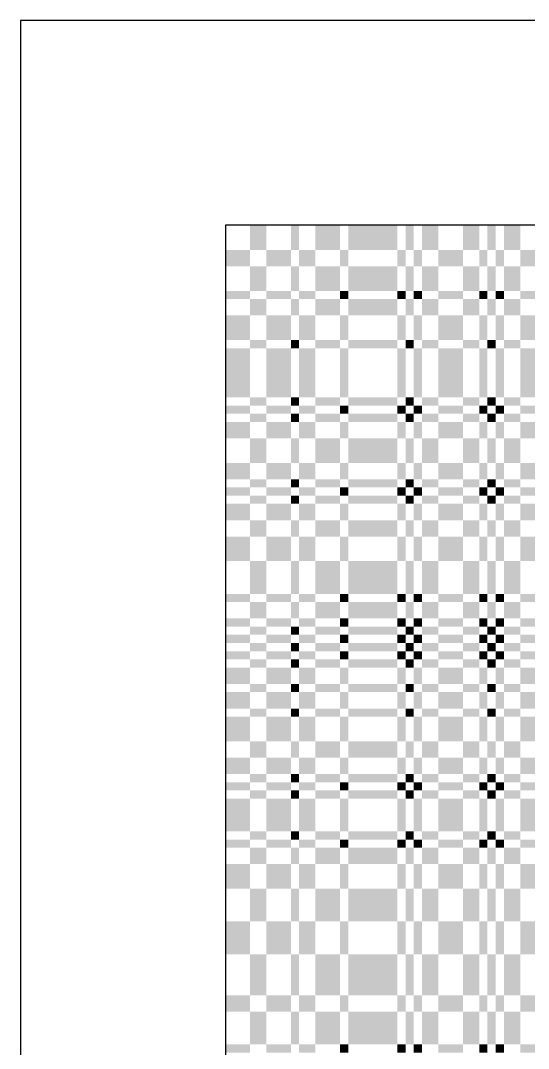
# Model space of a CAD drawing. Extents: x 0 to 10, y 0 to 10.
# Drawn here: x 0 to 2.48, y 4.98 to 10 of the extents above; entities that cross this region are included whole.
import ezdxf

# ---------------------------------------------------------------- set-up
doc = ezdxf.new("R2010")
doc.units = 0

msp = doc.modelspace()

# ---------------------------------------------------------------- linework, layer by layer
at = {"layer": 'CHROME'}
for points in [[(1.12, 8.88), (1.2, 8.88), (1.12, 9), (1.2, 9)], [(1.32, 8.88), (1.36, 8.88), (1.32, 9), (1.36, 9)], [(1.44, 8.88), (1.56, 8.88), (1.44, 9), (1.56, 9)], [(1.6, 8.88), (1.84, 8.88), (1.6, 9), (1.84, 9)], [(1.88, 8.88), (1.92, 8.88), (1.88, 9), (1.92, 9)], [(1.96, 8.88), (2.04, 8.88), (1.96, 9), (2.04, 9)], [(2.16, 8.88), (2.24, 8.88), (2.16, 9), (2.24, 9)], [(2.28, 8.88), (2.32, 8.88), (2.28, 9), (2.32, 9)], [(2.36, 8.88), (2.44, 8.88), (2.36, 9), (2.44, 9)], [(1, 8.8), (1.12, 8.8), (1, 8.88), (1.12, 8.88)], [(1.2, 8.8), (1.32, 8.8), (1.2, 8.88), (1.32, 8.88)], [(1.36, 8.8), (1.44, 8.8), (1.36, 8.88), (1.44, 8.88)], [(1.56, 8.8), (1.6, 8.8), (1.56, 8.88), (1.6, 8.88)], [(1.84, 8.8), (1.88, 8.8), (1.84, 8.88), (1.88, 8.88)], [(1.92, 8.8), (1.96, 8.8), (1.92, 8.88), (1.96, 8.88)], [(2.04, 8.8), (2.16, 8.8), (2.04, 8.88), (2.16, 8.88)], [(2.24, 8.8), (2.28, 8.8), (2.24, 8.88), (2.28, 8.88)], [(2.32, 8.8), (2.36, 8.8), (2.32, 8.88), (2.36, 8.88)], [(2.44, 8.8), (2.52, 8.8), (2.44, 8.88), (2.52, 8.88)], [(1.12, 8.68), (1.2, 8.68), (1.12, 8.8), (1.2, 8.8)], [(1.32, 8.68), (1.36, 8.68), (1.32, 8.8), (1.36, 8.8)], [(1.44, 8.68), (1.56, 8.68), (1.44, 8.8), (1.56, 8.8)], [(1.6, 8.68), (1.84, 8.68), (1.6, 8.8), (1.84, 8.8)], [(1.88, 8.68), (1.92, 8.68), (1.88, 8.8), (1.92, 8.8)], [(1.96, 8.68), (2.04, 8.68), (1.96, 8.8), (2.04, 8.8)], [(2.16, 8.68), (2.24, 8.68), (2.16, 8.8), (2.24, 8.8)], [(2.28, 8.68), (2.32, 8.68), (2.28, 8.8), (2.32, 8.8)], [(2.36, 8.68), (2.44, 8.68), (2.36, 8.8), (2.44, 8.8)], [(1, 8.64), (1.12, 8.64), (1, 8.68), (1.12, 8.68)], [(1.12, 8.56), (1.2, 8.56), (1.12, 8.64), (1.2, 8.64)], [(1.2, 8.64), (1.32, 8.64), (1.2, 8.68), (1.32, 8.68)], [(1.32, 8.56), (1.36, 8.56), (1.32, 8.64), (1.36, 8.64)], [(1.36, 8.64), (1.44, 8.64), (1.36, 8.68), (1.44, 8.68)], [(1.44, 8.56), (1.56, 8.56), (1.44, 8.64), (1.56, 8.64)], [(1.56, 8.64), (1.6, 8.64), (1.56, 8.68), (1.6, 8.68)], [(1.6, 8.56), (1.84, 8.56), (1.6, 8.64), (1.84, 8.64)], [(1.84, 8.64), (1.88, 8.64), (1.84, 8.68), (1.88, 8.68)], [(1.88, 8.56), (1.92, 8.56), (1.88, 8.64), (1.92, 8.64)], [(1.92, 8.64), (1.96, 8.64), (1.92, 8.68), (1.96, 8.68)], [(1.96, 8.56), (2.04, 8.56), (1.96, 8.64), (2.04, 8.64)], [(2.04, 8.64), (2.16, 8.64), (2.04, 8.68), (2.16, 8.68)], [(2.16, 8.56), (2.24, 8.56), (2.16, 8.64), (2.24, 8.64)], [(2.24, 8.64), (2.28, 8.64), (2.24, 8.68), (2.28, 8.68)], [(2.28, 8.56), (2.32, 8.56), (2.28, 8.64), (2.32, 8.64)], [(2.32, 8.64), (2.36, 8.64), (2.32, 8.68), (2.36, 8.68)], [(2.36, 8.56), (2.44, 8.56), (2.36, 8.64), (2.44, 8.64)], [(2.44, 8.64), (2.52, 8.64), (2.44, 8.68), (2.52, 8.68)], [(1, 8.44), (1.12, 8.44), (1, 8.56), (1.12, 8.56)], [(1.2, 8.44), (1.32, 8.44), (1.2, 8.56), (1.32, 8.56)], [(1.36, 8.44), (1.44, 8.44), (1.36, 8.56), (1.44, 8.56)], [(1.56, 8.44), (1.6, 8.44), (1.56, 8.56), (1.6, 8.56)], [(1.84, 8.44), (1.88, 8.44), (1.84, 8.56), (1.88, 8.56)], [(1.92, 8.44), (1.96, 8.44), (1.92, 8.56), (1.96, 8.56)], [(2.04, 8.44), (2.16, 8.44), (2.04, 8.56), (2.16, 8.56)], [(2.24, 8.44), (2.28, 8.44), (2.24, 8.56), (2.28, 8.56)], [(2.32, 8.44), (2.36, 8.44), (2.32, 8.56), (2.36, 8.56)], [(2.44, 8.44), (2.52, 8.44), (2.44, 8.56), (2.52, 8.56)], [(1.12, 8.4), (1.2, 8.4), (1.12, 8.44), (1.2, 8.44)], [(1.32, 8.4), (1.36, 8.4), (1.32, 8.44), (1.36, 8.44)], [(1.44, 8.4), (1.56, 8.4), (1.44, 8.44), (1.56, 8.44)], [(1.6, 8.4), (1.84, 8.4), (1.6, 8.44), (1.84, 8.44)], [(1.88, 8.4), (1.92, 8.4), (1.88, 8.44), (1.92, 8.44)], [(1.96, 8.4), (2.04, 8.4), (1.96, 8.44), (2.04, 8.44)], [(2.16, 8.4), (2.24, 8.4), (2.16, 8.44), (2.24, 8.44)], [(2.28, 8.4), (2.32, 8.4), (2.28, 8.44), (2.32, 8.44)], [(2.36, 8.4), (2.44, 8.4), (2.36, 8.44), (2.44, 8.44)], [(1, 8.16), (1.12, 8.16), (1, 8.4), (1.12, 8.4)], [(1.2, 8.16), (1.32, 8.16), (1.2, 8.4), (1.32, 8.4)], [(1.36, 8.16), (1.44, 8.16), (1.36, 8.4), (1.44, 8.4)], [(1.56, 8.16), (1.6, 8.16), (1.56, 8.4), (1.6, 8.4)], [(1.84, 8.16), (1.88, 8.16), (1.84, 8.4), (1.88, 8.4)], [(1.92, 8.16), (1.96, 8.16), (1.92, 8.4), (1.96, 8.4)], [(2.04, 8.16), (2.16, 8.16), (2.04, 8.4), (2.16, 8.4)], [(2.24, 8.16), (2.28, 8.16), (2.24, 8.4), (2.28, 8.4)], [(2.32, 8.16), (2.36, 8.16), (2.32, 8.4), (2.36, 8.4)], [(2.44, 8.16), (2.52, 8.16), (2.44, 8.4), (2.52, 8.4)], [(1.12, 8.12), (1.2, 8.12), (1.12, 8.16), (1.2, 8.16)], [(1.32, 8.12), (1.36, 8.12), (1.32, 8.16), (1.36, 8.16)], [(1.44, 8.12), (1.56, 8.12), (1.44, 8.16), (1.56, 8.16)], [(1.6, 8.12), (1.84, 8.12), (1.6, 8.16), (1.84, 8.16)], [(1.88, 8.12), (1.92, 8.12), (1.88, 8.16), (1.92, 8.16)], [(1.96, 8.12), (2.04, 8.12), (1.96, 8.16), (2.04, 8.16)], [(2.16, 8.12), (2.24, 8.12), (2.16, 8.16), (2.24, 8.16)], [(2.28, 8.12), (2.32, 8.12), (2.28, 8.16), (2.32, 8.16)], [(2.36, 8.12), (2.44, 8.12), (2.36, 8.16), (2.44, 8.16)], [(1, 8.08), (1.12, 8.08), (1, 8.12), (1.12, 8.12)], [(1.2, 8.08), (1.32, 8.08), (1.2, 8.12), (1.32, 8.12)], [(1.36, 8.08), (1.44, 8.08), (1.36, 8.12), (1.44, 8.12)], [(1.56, 8.08), (1.6, 8.08), (1.56, 8.12), (1.6, 8.12)], [(1.84, 8.08), (1.88, 8.08), (1.84, 8.12), (1.88, 8.12)], [(1.92, 8.08), (1.96, 8.08), (1.92, 8.12), (1.96, 8.12)], [(2.04, 8.08), (2.16, 8.08), (2.04, 8.12), (2.16, 8.12)], [(2.24, 8.08), (2.28, 8.08), (2.24, 8.12), (2.28, 8.12)], [(2.32, 8.08), (2.36, 8.08), (2.32, 8.12), (2.36, 8.12)], [(2.44, 8.08), (2.52, 8.08), (2.44, 8.12), (2.52, 8.12)], [(1, 7.96), (1.12, 7.96), (1, 8.04), (1.12, 8.04)], [(1.12, 8.04), (1.2, 8.04), (1.12, 8.08), (1.2, 8.08)], [(1.2, 7.96), (1.32, 7.96), (1.2, 8.04), (1.32, 8.04)], [(1.32, 8.04), (1.36, 8.04), (1.32, 8.08), (1.36, 8.08)], [(1.36, 7.96), (1.44, 7.96), (1.36, 8.04), (1.44, 8.04)], [(1.44, 8.04), (1.56, 8.04), (1.44, 8.08), (1.56, 8.08)], [(1.56, 7.96), (1.6, 7.96), (1.56, 8.04), (1.6, 8.04)], [(1.6, 8.04), (1.84, 8.04), (1.6, 8.08), (1.84, 8.08)], [(1.84, 7.96), (1.88, 7.96), (1.84, 8.04), (1.88, 8.04)], [(1.88, 8.04), (1.92, 8.04), (1.88, 8.08), (1.92, 8.08)], [(1.92, 7.96), (1.96, 7.96), (1.92, 8.04), (1.96, 8.04)], [(1.96, 8.04), (2.04, 8.04), (1.96, 8.08), (2.04, 8.08)], [(2.04, 7.96), (2.16, 7.96), (2.04, 8.04), (2.16, 8.04)], [(2.16, 8.04), (2.24, 8.04), (2.16, 8.08), (2.24, 8.08)], [(2.24, 7.96), (2.28, 7.96), (2.24, 8.04), (2.28, 8.04)], [(2.28, 8.04), (2.32, 8.04), (2.28, 8.08), (2.32, 8.08)], [(2.32, 7.96), (2.36, 7.96), (2.32, 8.04), (2.36, 8.04)], [(2.36, 8.04), (2.44, 8.04), (2.36, 8.08), (2.44, 8.08)], [(2.44, 7.96), (2.52, 7.96), (2.44, 8.04), (2.52, 8.04)], [(1.12, 7.84), (1.2, 7.84), (1.12, 7.96), (1.2, 7.96)], [(1.32, 7.84), (1.36, 7.84), (1.32, 7.96), (1.36, 7.96)], [(1.44, 7.84), (1.56, 7.84), (1.44, 7.96), (1.56, 7.96)], [(1.6, 7.84), (1.84, 7.84), (1.6, 7.96), (1.84, 7.96)], [(1.88, 7.84), (1.92, 7.84), (1.88, 7.96), (1.92, 7.96)], [(1.96, 7.84), (2.04, 7.84), (1.96, 7.96), (2.04, 7.96)], [(2.16, 7.84), (2.24, 7.84), (2.16, 7.96), (2.24, 7.96)], [(2.28, 7.84), (2.32, 7.84), (2.28, 7.96), (2.32, 7.96)], [(2.36, 7.84), (2.44, 7.84), (2.36, 7.96), (2.44, 7.96)], [(1, 7.76), (1.12, 7.76), (1, 7.84), (1.12, 7.84)], [(1.2, 7.76), (1.32, 7.76), (1.2, 7.84), (1.32, 7.84)], [(1.36, 7.76), (1.44, 7.76), (1.36, 7.84), (1.44, 7.84)], [(1.56, 7.76), (1.6, 7.76), (1.56, 7.84), (1.6, 7.84)], [(1.84, 7.76), (1.88, 7.76), (1.84, 7.84), (1.88, 7.84)], [(1.92, 7.76), (1.96, 7.76), (1.92, 7.84), (1.96, 7.84)], [(2.04, 7.76), (2.16, 7.76), (2.04, 7.84), (2.16, 7.84)], [(2.24, 7.76), (2.28, 7.76), (2.24, 7.84), (2.28, 7.84)], [(2.32, 7.76), (2.36, 7.76), (2.32, 7.84), (2.36, 7.84)], [(2.44, 7.76), (2.52, 7.76), (2.44, 7.84), (2.52, 7.84)], [(1.12, 7.72), (1.2, 7.72), (1.12, 7.76), (1.2, 7.76)], [(1.32, 7.72), (1.36, 7.72), (1.32, 7.76), (1.36, 7.76)], [(1.44, 7.72), (1.56, 7.72), (1.44, 7.76), (1.56, 7.76)], [(1.6, 7.72), (1.84, 7.72), (1.6, 7.76), (1.84, 7.76)], [(1.88, 7.72), (1.92, 7.72), (1.88, 7.76), (1.92, 7.76)], [(1.96, 7.72), (2.04, 7.72), (1.96, 7.76), (2.04, 7.76)], [(2.16, 7.72), (2.24, 7.72), (2.16, 7.76), (2.24, 7.76)], [(2.28, 7.72), (2.32, 7.72), (2.28, 7.76), (2.32, 7.76)], [(2.36, 7.72), (2.44, 7.72), (2.36, 7.76), (2.44, 7.76)], [(1, 7.68), (1.12, 7.68), (1, 7.72), (1.12, 7.72)], [(1.2, 7.68), (1.32, 7.68), (1.2, 7.72), (1.32, 7.72)], [(1.36, 7.68), (1.44, 7.68), (1.36, 7.72), (1.44, 7.72)], [(1.56, 7.68), (1.6, 7.68), (1.56, 7.72), (1.6, 7.72)], [(1.84, 7.68), (1.88, 7.68), (1.84, 7.72), (1.88, 7.72)], [(1.92, 7.68), (1.96, 7.68), (1.92, 7.72), (1.96, 7.72)], [(2.04, 7.68), (2.16, 7.68), (2.04, 7.72), (2.16, 7.72)], [(2.24, 7.68), (2.28, 7.68), (2.24, 7.72), (2.28, 7.72)], [(2.32, 7.68), (2.36, 7.68), (2.32, 7.72), (2.36, 7.72)], [(2.44, 7.68), (2.52, 7.68), (2.44, 7.72), (2.52, 7.72)], [(1, 7.56), (1.12, 7.56), (1, 7.64), (1.12, 7.64)], [(1.12, 7.64), (1.2, 7.64), (1.12, 7.68), (1.2, 7.68)], [(1.2, 7.56), (1.32, 7.56), (1.2, 7.64), (1.32, 7.64)], [(1.32, 7.64), (1.36, 7.64), (1.32, 7.68), (1.36, 7.68)], [(1.36, 7.56), (1.44, 7.56), (1.36, 7.64), (1.44, 7.64)], [(1.44, 7.64), (1.56, 7.64), (1.44, 7.68), (1.56, 7.68)], [(1.56, 7.56), (1.6, 7.56), (1.56, 7.64), (1.6, 7.64)], [(1.6, 7.64), (1.84, 7.64), (1.6, 7.68), (1.84, 7.68)], [(1.84, 7.56), (1.88, 7.56), (1.84, 7.64), (1.88, 7.64)], [(1.88, 7.64), (1.92, 7.64), (1.88, 7.68), (1.92, 7.68)], [(1.92, 7.56), (1.96, 7.56), (1.92, 7.64), (1.96, 7.64)], [(1.96, 7.64), (2.04, 7.64), (1.96, 7.68), (2.04, 7.68)], [(2.04, 7.56), (2.16, 7.56), (2.04, 7.64), (2.16, 7.64)], [(2.16, 7.64), (2.24, 7.64), (2.16, 7.68), (2.24, 7.68)], [(2.24, 7.56), (2.28, 7.56), (2.24, 7.64), (2.28, 7.64)], [(2.28, 7.64), (2.32, 7.64), (2.28, 7.68), (2.32, 7.68)], [(2.32, 7.56), (2.36, 7.56), (2.32, 7.64), (2.36, 7.64)], [(2.36, 7.64), (2.44, 7.64), (2.36, 7.68), (2.44, 7.68)], [(2.44, 7.56), (2.52, 7.56), (2.44, 7.64), (2.52, 7.64)], [(1.12, 7.48), (1.2, 7.48), (1.12, 7.56), (1.2, 7.56)], [(1.32, 7.48), (1.36, 7.48), (1.32, 7.56), (1.36, 7.56)], [(1.44, 7.48), (1.56, 7.48), (1.44, 7.56), (1.56, 7.56)], [(1.6, 7.48), (1.84, 7.48), (1.6, 7.56), (1.84, 7.56)], [(1.88, 7.48), (1.92, 7.48), (1.88, 7.56), (1.92, 7.56)], [(1.96, 7.48), (2.04, 7.48), (1.96, 7.56), (2.04, 7.56)], [(2.16, 7.48), (2.24, 7.48), (2.16, 7.56), (2.24, 7.56)], [(2.28, 7.48), (2.32, 7.48), (2.28, 7.56), (2.32, 7.56)], [(2.36, 7.48), (2.44, 7.48), (2.36, 7.56), (2.44, 7.56)], [(1, 7.36), (1.12, 7.36), (1, 7.48), (1.12, 7.48)], [(1.2, 7.36), (1.32, 7.36), (1.2, 7.48), (1.32, 7.48)], [(1.36, 7.36), (1.44, 7.36), (1.36, 7.48), (1.44, 7.48)], [(1.56, 7.36), (1.6, 7.36), (1.56, 7.48), (1.6, 7.48)], [(1.84, 7.36), (1.88, 7.36), (1.84, 7.48), (1.88, 7.48)], [(1.92, 7.36), (1.96, 7.36), (1.92, 7.48), (1.96, 7.48)], [(2.04, 7.36), (2.16, 7.36), (2.04, 7.48), (2.16, 7.48)], [(2.24, 7.36), (2.28, 7.36), (2.24, 7.48), (2.28, 7.48)], [(2.32, 7.36), (2.36, 7.36), (2.32, 7.48), (2.36, 7.48)], [(2.44, 7.36), (2.52, 7.36), (2.44, 7.48), (2.52, 7.48)], [(1.12, 7.2), (1.2, 7.2), (1.12, 7.36), (1.2, 7.36)], [(1.32, 7.2), (1.36, 7.2), (1.32, 7.36), (1.36, 7.36)], [(1.44, 7.2), (1.56, 7.2), (1.44, 7.36), (1.56, 7.36)], [(1.6, 7.2), (1.84, 7.2), (1.6, 7.36), (1.84, 7.36)], [(1.88, 7.2), (1.92, 7.2), (1.88, 7.36), (1.92, 7.36)], [(1.96, 7.2), (2.04, 7.2), (1.96, 7.36), (2.04, 7.36)], [(2.16, 7.2), (2.24, 7.2), (2.16, 7.36), (2.24, 7.36)], [(2.28, 7.2), (2.32, 7.2), (2.28, 7.36), (2.32, 7.36)], [(2.36, 7.2), (2.44, 7.2), (2.36, 7.36), (2.44, 7.36)], [(1, 7.16), (1.12, 7.16), (1, 7.2), (1.12, 7.2)], [(1.2, 7.16), (1.32, 7.16), (1.2, 7.2), (1.32, 7.2)], [(1.36, 7.16), (1.44, 7.16), (1.36, 7.2), (1.44, 7.2)], [(1.56, 7.16), (1.6, 7.16), (1.56, 7.2), (1.6, 7.2)], [(1.84, 7.16), (1.88, 7.16), (1.84, 7.2), (1.88, 7.2)], [(1.92, 7.16), (1.96, 7.16), (1.92, 7.2), (1.96, 7.2)], [(2.04, 7.16), (2.16, 7.16), (2.04, 7.2), (2.16, 7.2)], [(2.24, 7.16), (2.28, 7.16), (2.24, 7.2), (2.28, 7.2)], [(2.32, 7.16), (2.36, 7.16), (2.32, 7.2), (2.36, 7.2)], [(2.44, 7.16), (2.52, 7.16), (2.44, 7.2), (2.52, 7.2)], [(1.12, 7.08), (1.2, 7.08), (1.12, 7.16), (1.2, 7.16)], [(1.32, 7.08), (1.36, 7.08), (1.32, 7.16), (1.36, 7.16)], [(1.44, 7.08), (1.56, 7.08), (1.44, 7.16), (1.56, 7.16)], [(1.6, 7.08), (1.84, 7.08), (1.6, 7.16), (1.84, 7.16)], [(1.88, 7.08), (1.92, 7.08), (1.88, 7.16), (1.92, 7.16)], [(1.96, 7.08), (2.04, 7.08), (1.96, 7.16), (2.04, 7.16)], [(2.16, 7.08), (2.24, 7.08), (2.16, 7.16), (2.24, 7.16)], [(2.28, 7.08), (2.32, 7.08), (2.28, 7.16), (2.32, 7.16)], [(2.36, 7.08), (2.44, 7.08), (2.36, 7.16), (2.44, 7.16)], [(1, 7.04), (1.12, 7.04), (1, 7.08), (1.12, 7.08)], [(1.2, 7.04), (1.32, 7.04), (1.2, 7.08), (1.32, 7.08)], [(1.36, 7.04), (1.44, 7.04), (1.36, 7.08), (1.44, 7.08)], [(1.56, 7.04), (1.6, 7.04), (1.56, 7.08), (1.6, 7.08)], [(1.84, 7.04), (1.88, 7.04), (1.84, 7.08), (1.88, 7.08)], [(1.92, 7.04), (1.96, 7.04), (1.92, 7.08), (1.96, 7.08)], [(2.04, 7.04), (2.16, 7.04), (2.04, 7.08), (2.16, 7.08)], [(2.24, 7.04), (2.28, 7.04), (2.24, 7.08), (2.28, 7.08)], [(2.32, 7.04), (2.36, 7.04), (2.32, 7.08), (2.36, 7.08)], [(2.44, 7.04), (2.52, 7.04), (2.44, 7.08), (2.52, 7.08)], [(1.12, 7), (1.2, 7), (1.12, 7.04), (1.2, 7.04)], [(1.32, 7), (1.36, 7), (1.32, 7.04), (1.36, 7.04)], [(1.44, 7), (1.56, 7), (1.44, 7.04), (1.56, 7.04)], [(1.6, 7), (1.84, 7), (1.6, 7.04), (1.84, 7.04)], [(1.88, 7), (1.92, 7), (1.88, 7.04), (1.92, 7.04)], [(1.96, 7), (2.04, 7), (1.96, 7.04), (2.04, 7.04)], [(2.16, 7), (2.24, 7), (2.16, 7.04), (2.24, 7.04)], [(2.28, 7), (2.32, 7), (2.28, 7.04), (2.32, 7.04)], [(2.36, 7), (2.44, 7), (2.36, 7.04), (2.44, 7.04)], [(1, 6.96), (1.12, 6.96), (1, 7), (1.12, 7)], [(1.2, 6.96), (1.32, 6.96), (1.2, 7), (1.32, 7)], [(1.36, 6.96), (1.44, 6.96), (1.36, 7), (1.44, 7)], [(1.56, 6.96), (1.6, 6.96), (1.56, 7), (1.6, 7)], [(1.84, 6.96), (1.88, 6.96), (1.84, 7), (1.88, 7)], [(1.92, 6.96), (1.96, 6.96), (1.92, 7), (1.96, 7)], [(2.04, 6.96), (2.16, 6.96), (2.04, 7), (2.16, 7)], [(2.24, 6.96), (2.28, 6.96), (2.24, 7), (2.28, 7)], [(2.32, 6.96), (2.36, 6.96), (2.32, 7), (2.36, 7)], [(2.44, 6.96), (2.52, 6.96), (2.44, 7), (2.52, 7)], [(1.12, 6.92), (1.2, 6.92), (1.12, 6.96), (1.2, 6.96)], [(1.32, 6.92), (1.36, 6.92), (1.32, 6.96), (1.36, 6.96)], [(1.44, 6.92), (1.56, 6.92), (1.44, 6.96), (1.56, 6.96)], [(1.6, 6.92), (1.84, 6.92), (1.6, 6.96), (1.84, 6.96)], [(1.88, 6.92), (1.92, 6.92), (1.88, 6.96), (1.92, 6.96)], [(1.96, 6.92), (2.04, 6.92), (1.96, 6.96), (2.04, 6.96)], [(2.16, 6.92), (2.24, 6.92), (2.16, 6.96), (2.24, 6.96)], [(2.28, 6.92), (2.32, 6.92), (2.28, 6.96), (2.32, 6.96)], [(2.36, 6.92), (2.44, 6.92), (2.36, 6.96), (2.44, 6.96)], [(1, 6.88), (1.12, 6.88), (1, 6.92), (1.12, 6.92)], [(1.12, 6.84), (1.2, 6.84), (1.12, 6.88), (1.2, 6.88)], [(1.2, 6.88), (1.32, 6.88), (1.2, 6.92), (1.32, 6.92)], [(1.32, 6.84), (1.36, 6.84), (1.32, 6.88), (1.36, 6.88)], [(1.36, 6.88), (1.44, 6.88), (1.36, 6.92), (1.44, 6.92)], [(1.44, 6.84), (1.56, 6.84), (1.44, 6.88), (1.56, 6.88)], [(1.56, 6.88), (1.6, 6.88), (1.56, 6.92), (1.6, 6.92)], [(1.6, 6.84), (1.84, 6.84), (1.6, 6.88), (1.84, 6.88)], [(1.84, 6.88), (1.88, 6.88), (1.84, 6.92), (1.88, 6.92)], [(1.88, 6.84), (1.92, 6.84), (1.88, 6.88), (1.92, 6.88)], [(1.92, 6.88), (1.96, 6.88), (1.92, 6.92), (1.96, 6.92)], [(1.96, 6.84), (2.04, 6.84), (1.96, 6.88), (2.04, 6.88)], [(2.04, 6.88), (2.16, 6.88), (2.04, 6.92), (2.16, 6.92)], [(2.16, 6.84), (2.24, 6.84), (2.16, 6.88), (2.24, 6.88)], [(2.24, 6.88), (2.28, 6.88), (2.24, 6.92), (2.28, 6.92)], [(2.28, 6.84), (2.32, 6.84), (2.28, 6.88), (2.32, 6.88)], [(2.32, 6.88), (2.36, 6.88), (2.32, 6.92), (2.36, 6.92)], [(2.36, 6.84), (2.44, 6.84), (2.36, 6.88), (2.44, 6.88)], [(2.44, 6.88), (2.52, 6.88), (2.44, 6.92), (2.52, 6.92)], [(1, 6.76), (1.12, 6.76), (1, 6.84), (1.12, 6.84)], [(1.2, 6.76), (1.32, 6.76), (1.2, 6.84), (1.32, 6.84)], [(1.36, 6.76), (1.44, 6.76), (1.36, 6.84), (1.44, 6.84)], [(1.56, 6.76), (1.6, 6.76), (1.56, 6.84), (1.6, 6.84)], [(1.84, 6.76), (1.88, 6.76), (1.84, 6.84), (1.88, 6.84)], [(1.92, 6.76), (1.96, 6.76), (1.92, 6.84), (1.96, 6.84)], [(2.04, 6.76), (2.16, 6.76), (2.04, 6.84), (2.16, 6.84)], [(2.24, 6.76), (2.28, 6.76), (2.24, 6.84), (2.28, 6.84)], [(2.32, 6.76), (2.36, 6.76), (2.32, 6.84), (2.36, 6.84)], [(2.44, 6.76), (2.52, 6.76), (2.44, 6.84), (2.52, 6.84)], [(1.12, 6.72), (1.2, 6.72), (1.12, 6.76), (1.2, 6.76)], [(1.32, 6.72), (1.36, 6.72), (1.32, 6.76), (1.36, 6.76)], [(1.44, 6.72), (1.56, 6.72), (1.44, 6.76), (1.56, 6.76)], [(1.6, 6.72), (1.84, 6.72), (1.6, 6.76), (1.84, 6.76)], [(1.88, 6.72), (1.92, 6.72), (1.88, 6.76), (1.92, 6.76)], [(1.96, 6.72), (2.04, 6.72), (1.96, 6.76), (2.04, 6.76)], [(2.16, 6.72), (2.24, 6.72), (2.16, 6.76), (2.24, 6.76)], [(2.28, 6.72), (2.32, 6.72), (2.28, 6.76), (2.32, 6.76)], [(2.36, 6.72), (2.44, 6.72), (2.36, 6.76), (2.44, 6.76)], [(1, 6.64), (1.12, 6.64), (1, 6.72), (1.12, 6.72)], [(1.2, 6.64), (1.32, 6.64), (1.2, 6.72), (1.32, 6.72)], [(1.36, 6.64), (1.44, 6.64), (1.36, 6.72), (1.44, 6.72)], [(1.56, 6.64), (1.6, 6.64), (1.56, 6.72), (1.6, 6.72)], [(1.84, 6.64), (1.88, 6.64), (1.84, 6.72), (1.88, 6.72)], [(1.92, 6.64), (1.96, 6.64), (1.92, 6.72), (1.96, 6.72)], [(2.04, 6.64), (2.16, 6.64), (2.04, 6.72), (2.16, 6.72)], [(2.24, 6.64), (2.28, 6.64), (2.24, 6.72), (2.28, 6.72)], [(2.32, 6.64), (2.36, 6.64), (2.32, 6.72), (2.36, 6.72)], [(2.44, 6.64), (2.52, 6.64), (2.44, 6.72), (2.52, 6.72)], [(1.12, 6.6), (1.2, 6.6), (1.12, 6.64), (1.2, 6.64)], [(1.32, 6.6), (1.36, 6.6), (1.32, 6.64), (1.36, 6.64)], [(1.44, 6.6), (1.56, 6.6), (1.44, 6.64), (1.56, 6.64)], [(1.6, 6.6), (1.84, 6.6), (1.6, 6.64), (1.84, 6.64)], [(1.88, 6.6), (1.92, 6.6), (1.88, 6.64), (1.92, 6.64)], [(1.96, 6.6), (2.04, 6.6), (1.96, 6.64), (2.04, 6.64)], [(2.16, 6.6), (2.24, 6.6), (2.16, 6.64), (2.24, 6.64)], [(2.28, 6.6), (2.32, 6.6), (2.28, 6.64), (2.32, 6.64)], [(2.36, 6.6), (2.44, 6.6), (2.36, 6.64), (2.44, 6.64)], [(1, 6.48), (1.12, 6.48), (1, 6.6), (1.12, 6.6)], [(1.2, 6.48), (1.32, 6.48), (1.2, 6.6), (1.32, 6.6)], [(1.36, 6.48), (1.44, 6.48), (1.36, 6.6), (1.44, 6.6)], [(1.56, 6.48), (1.6, 6.48), (1.56, 6.6), (1.6, 6.6)], [(1.84, 6.48), (1.88, 6.48), (1.84, 6.6), (1.88, 6.6)], [(1.92, 6.48), (1.96, 6.48), (1.92, 6.6), (1.96, 6.6)], [(2.04, 6.48), (2.16, 6.48), (2.04, 6.6), (2.16, 6.6)], [(2.24, 6.48), (2.28, 6.48), (2.24, 6.6), (2.28, 6.6)], [(2.32, 6.48), (2.36, 6.48), (2.32, 6.6), (2.36, 6.6)], [(2.44, 6.48), (2.52, 6.48), (2.44, 6.6), (2.52, 6.6)], [(1.12, 6.4), (1.2, 6.4), (1.12, 6.48), (1.2, 6.48)], [(1.32, 6.4), (1.36, 6.4), (1.32, 6.48), (1.36, 6.48)], [(1.44, 6.4), (1.56, 6.4), (1.44, 6.48), (1.56, 6.48)], [(1.6, 6.4), (1.84, 6.4), (1.6, 6.48), (1.84, 6.48)], [(1.88, 6.4), (1.92, 6.4), (1.88, 6.48), (1.92, 6.48)], [(1.96, 6.4), (2.04, 6.4), (1.96, 6.48), (2.04, 6.48)], [(2.16, 6.4), (2.24, 6.4), (2.16, 6.48), (2.24, 6.48)], [(2.28, 6.4), (2.32, 6.4), (2.28, 6.48), (2.32, 6.48)], [(2.36, 6.4), (2.44, 6.4), (2.36, 6.48), (2.44, 6.48)], [(1, 6.32), (1.12, 6.32), (1, 6.4), (1.12, 6.4)], [(1.2, 6.32), (1.32, 6.32), (1.2, 6.4), (1.32, 6.4)], [(1.36, 6.32), (1.44, 6.32), (1.36, 6.4), (1.44, 6.4)], [(1.56, 6.32), (1.6, 6.32), (1.56, 6.4), (1.6, 6.4)], [(1.84, 6.32), (1.88, 6.32), (1.84, 6.4), (1.88, 6.4)], [(1.92, 6.32), (1.96, 6.32), (1.92, 6.4), (1.96, 6.4)], [(2.04, 6.32), (2.16, 6.32), (2.04, 6.4), (2.16, 6.4)], [(2.24, 6.32), (2.28, 6.32), (2.24, 6.4), (2.28, 6.4)], [(2.32, 6.32), (2.36, 6.32), (2.32, 6.4), (2.36, 6.4)], [(2.44, 6.32), (2.52, 6.32), (2.44, 6.4), (2.52, 6.4)], [(1, 6.24), (1.12, 6.24), (1, 6.28), (1.12, 6.28)], [(1.12, 6.28), (1.2, 6.28), (1.12, 6.32), (1.2, 6.32)], [(1.2, 6.24), (1.32, 6.24), (1.2, 6.28), (1.32, 6.28)], [(1.32, 6.28), (1.36, 6.28), (1.32, 6.32), (1.36, 6.32)], [(1.36, 6.24), (1.44, 6.24), (1.36, 6.28), (1.44, 6.28)], [(1.44, 6.28), (1.56, 6.28), (1.44, 6.32), (1.56, 6.32)], [(1.56, 6.24), (1.6, 6.24), (1.56, 6.28), (1.6, 6.28)], [(1.6, 6.28), (1.84, 6.28), (1.6, 6.32), (1.84, 6.32)], [(1.84, 6.24), (1.88, 6.24), (1.84, 6.28), (1.88, 6.28)], [(1.88, 6.28), (1.92, 6.28), (1.88, 6.32), (1.92, 6.32)], [(1.92, 6.24), (1.96, 6.24), (1.92, 6.28), (1.96, 6.28)], [(1.96, 6.28), (2.04, 6.28), (1.96, 6.32), (2.04, 6.32)], [(2.04, 6.24), (2.16, 6.24), (2.04, 6.28), (2.16, 6.28)], [(2.16, 6.28), (2.24, 6.28), (2.16, 6.32), (2.24, 6.32)], [(2.24, 6.24), (2.28, 6.24), (2.24, 6.28), (2.28, 6.28)], [(2.28, 6.28), (2.32, 6.28), (2.28, 6.32), (2.32, 6.32)], [(2.32, 6.24), (2.36, 6.24), (2.32, 6.28), (2.36, 6.28)], [(2.36, 6.28), (2.44, 6.28), (2.36, 6.32), (2.44, 6.32)], [(2.44, 6.24), (2.52, 6.24), (2.44, 6.28), (2.52, 6.28)], [(1.12, 6.2), (1.2, 6.2), (1.12, 6.24), (1.2, 6.24)], [(1.32, 6.2), (1.36, 6.2), (1.32, 6.24), (1.36, 6.24)], [(1.44, 6.2), (1.56, 6.2), (1.44, 6.24), (1.56, 6.24)], [(1.6, 6.2), (1.84, 6.2), (1.6, 6.24), (1.84, 6.24)], [(1.88, 6.2), (1.92, 6.2), (1.88, 6.24), (1.92, 6.24)], [(1.96, 6.2), (2.04, 6.2), (1.96, 6.24), (2.04, 6.24)], [(2.16, 6.2), (2.24, 6.2), (2.16, 6.24), (2.24, 6.24)], [(2.28, 6.2), (2.32, 6.2), (2.28, 6.24), (2.32, 6.24)], [(2.36, 6.2), (2.44, 6.2), (2.36, 6.24), (2.44, 6.24)], [(1, 6.04), (1.12, 6.04), (1, 6.2), (1.12, 6.2)], [(1.2, 6.04), (1.32, 6.04), (1.2, 6.2), (1.32, 6.2)], [(1.36, 6.04), (1.44, 6.04), (1.36, 6.2), (1.44, 6.2)], [(1.56, 6.04), (1.6, 6.04), (1.56, 6.2), (1.6, 6.2)], [(1.84, 6.04), (1.88, 6.04), (1.84, 6.2), (1.88, 6.2)], [(1.92, 6.04), (1.96, 6.04), (1.92, 6.2), (1.96, 6.2)], [(2.04, 6.04), (2.16, 6.04), (2.04, 6.2), (2.16, 6.2)], [(2.24, 6.04), (2.28, 6.04), (2.24, 6.2), (2.28, 6.2)], [(2.32, 6.04), (2.36, 6.04), (2.32, 6.2), (2.36, 6.2)], [(2.44, 6.04), (2.52, 6.04), (2.44, 6.2), (2.52, 6.2)], [(1.12, 6), (1.2, 6), (1.12, 6.04), (1.2, 6.04)], [(1.32, 6), (1.36, 6), (1.32, 6.04), (1.36, 6.04)], [(1.44, 6), (1.56, 6), (1.44, 6.04), (1.56, 6.04)], [(1.6, 6), (1.84, 6), (1.6, 6.04), (1.84, 6.04)], [(1.88, 6), (1.92, 6), (1.88, 6.04), (1.92, 6.04)], [(1.96, 6), (2.04, 6), (1.96, 6.04), (2.04, 6.04)], [(2.16, 6), (2.24, 6), (2.16, 6.04), (2.24, 6.04)], [(2.28, 6), (2.32, 6), (2.28, 6.04), (2.32, 6.04)], [(2.36, 6), (2.44, 6), (2.36, 6.04), (2.44, 6.04)], [(1, 5.96), (1.12, 5.96), (1, 6), (1.12, 6)], [(1.2, 5.96), (1.32, 5.96), (1.2, 6), (1.32, 6)], [(1.36, 5.96), (1.44, 5.96), (1.36, 6), (1.44, 6)], [(1.56, 5.96), (1.6, 5.96), (1.56, 6), (1.6, 6)], [(1.84, 5.96), (1.88, 5.96), (1.84, 6), (1.88, 6)], [(1.92, 5.96), (1.96, 5.96), (1.92, 6), (1.96, 6)], [(2.04, 5.96), (2.16, 5.96), (2.04, 6), (2.16, 6)], [(2.24, 5.96), (2.28, 5.96), (2.24, 6), (2.28, 6)], [(2.32, 5.96), (2.36, 5.96), (2.32, 6), (2.36, 6)], [(2.44, 5.96), (2.52, 5.96), (2.44, 6), (2.52, 6)], [(1.12, 5.88), (1.2, 5.88), (1.12, 5.96), (1.2, 5.96)], [(1.32, 5.88), (1.36, 5.88), (1.32, 5.96), (1.36, 5.96)], [(1.44, 5.88), (1.56, 5.88), (1.44, 5.96), (1.56, 5.96)], [(1.6, 5.88), (1.84, 5.88), (1.6, 5.96), (1.84, 5.96)], [(1.88, 5.88), (1.92, 5.88), (1.88, 5.96), (1.92, 5.96)], [(1.96, 5.88), (2.04, 5.88), (1.96, 5.96), (2.04, 5.96)], [(2.16, 5.88), (2.24, 5.88), (2.16, 5.96), (2.24, 5.96)], [(2.28, 5.88), (2.32, 5.88), (2.28, 5.96), (2.32, 5.96)], [(2.36, 5.88), (2.44, 5.88), (2.36, 5.96), (2.44, 5.96)], [(1, 5.76), (1.12, 5.76), (1, 5.88), (1.12, 5.88)], [(1.2, 5.76), (1.32, 5.76), (1.2, 5.88), (1.32, 5.88)], [(1.36, 5.76), (1.44, 5.76), (1.36, 5.88), (1.44, 5.88)], [(1.56, 5.76), (1.6, 5.76), (1.56, 5.88), (1.6, 5.88)], [(1.84, 5.76), (1.88, 5.76), (1.84, 5.88), (1.88, 5.88)], [(1.92, 5.76), (1.96, 5.76), (1.92, 5.88), (1.96, 5.88)], [(2.04, 5.76), (2.16, 5.76), (2.04, 5.88), (2.16, 5.88)], [(2.24, 5.76), (2.28, 5.76), (2.24, 5.88), (2.28, 5.88)], [(2.32, 5.76), (2.36, 5.76), (2.32, 5.88), (2.36, 5.88)], [(2.44, 5.76), (2.52, 5.76), (2.44, 5.88), (2.52, 5.88)], [(1.12, 5.6), (1.2, 5.6), (1.12, 5.76), (1.2, 5.76)], [(1.32, 5.6), (1.36, 5.6), (1.32, 5.76), (1.36, 5.76)], [(1.44, 5.6), (1.56, 5.6), (1.44, 5.76), (1.56, 5.76)], [(1.6, 5.6), (1.84, 5.6), (1.6, 5.76), (1.84, 5.76)], [(1.88, 5.6), (1.92, 5.6), (1.88, 5.76), (1.92, 5.76)], [(1.96, 5.6), (2.04, 5.6), (1.96, 5.76), (2.04, 5.76)], [(2.16, 5.6), (2.24, 5.6), (2.16, 5.76), (2.24, 5.76)], [(2.28, 5.6), (2.32, 5.6), (2.28, 5.76), (2.32, 5.76)], [(2.36, 5.6), (2.44, 5.6), (2.36, 5.76), (2.44, 5.76)], [(1, 5.44), (1.12, 5.44), (1, 5.6), (1.12, 5.6)], [(1.2, 5.44), (1.32, 5.44), (1.2, 5.6), (1.32, 5.6)], [(1.36, 5.44), (1.44, 5.44), (1.36, 5.6), (1.44, 5.6)], [(1.56, 5.44), (1.6, 5.44), (1.56, 5.6), (1.6, 5.6)], [(1.84, 5.44), (1.88, 5.44), (1.84, 5.6), (1.88, 5.6)], [(1.92, 5.44), (1.96, 5.44), (1.92, 5.6), (1.96, 5.6)], [(2.04, 5.44), (2.16, 5.44), (2.04, 5.6), (2.16, 5.6)], [(2.24, 5.44), (2.28, 5.44), (2.24, 5.6), (2.28, 5.6)], [(2.32, 5.44), (2.36, 5.44), (2.32, 5.6), (2.36, 5.6)], [(2.44, 5.44), (2.52, 5.44), (2.44, 5.6), (2.52, 5.6)], [(1.12, 5.24), (1.2, 5.24), (1.12, 5.44), (1.2, 5.44)], [(1.32, 5.24), (1.36, 5.24), (1.32, 5.44), (1.36, 5.44)], [(1.44, 5.24), (1.56, 5.24), (1.44, 5.44), (1.56, 5.44)], [(1.6, 5.24), (1.84, 5.24), (1.6, 5.44), (1.84, 5.44)], [(1.88, 5.24), (1.92, 5.24), (1.88, 5.44), (1.92, 5.44)], [(1.96, 5.24), (2.04, 5.24), (1.96, 5.44), (2.04, 5.44)], [(2.16, 5.24), (2.24, 5.24), (2.16, 5.44), (2.24, 5.44)], [(2.28, 5.24), (2.32, 5.24), (2.28, 5.44), (2.32, 5.44)], [(2.36, 5.24), (2.44, 5.24), (2.36, 5.44), (2.44, 5.44)], [(1, 5.16), (1.12, 5.16), (1, 5.24), (1.12, 5.24)], [(1.2, 5.16), (1.32, 5.16), (1.2, 5.24), (1.32, 5.24)], [(1.36, 5.16), (1.44, 5.16), (1.36, 5.24), (1.44, 5.24)], [(1.56, 5.16), (1.6, 5.16), (1.56, 5.24), (1.6, 5.24)], [(1.84, 5.16), (1.88, 5.16), (1.84, 5.24), (1.88, 5.24)], [(1.92, 5.16), (1.96, 5.16), (1.92, 5.24), (1.96, 5.24)], [(2.04, 5.16), (2.16, 5.16), (2.04, 5.24), (2.16, 5.24)], [(2.24, 5.16), (2.28, 5.16), (2.24, 5.24), (2.28, 5.24)], [(2.32, 5.16), (2.36, 5.16), (2.32, 5.24), (2.36, 5.24)], [(2.44, 5.16), (2.52, 5.16), (2.44, 5.24), (2.52, 5.24)], [(1.12, 5), (1.2, 5), (1.12, 5.16), (1.2, 5.16)], [(1.32, 5), (1.36, 5), (1.32, 5.16), (1.36, 5.16)], [(1.44, 5), (1.56, 5), (1.44, 5.16), (1.56, 5.16)], [(1.6, 5), (1.84, 5), (1.6, 5.16), (1.84, 5.16)], [(1.88, 5), (1.92, 5), (1.88, 5.16), (1.92, 5.16)], [(1.96, 5), (2.04, 5), (1.96, 5.16), (2.04, 5.16)], [(2.16, 5), (2.24, 5), (2.16, 5.16), (2.24, 5.16)], [(2.28, 5), (2.32, 5), (2.28, 5.16), (2.32, 5.16)], [(2.36, 5), (2.44, 5), (2.36, 5.16), (2.44, 5.16)], [(1, 4.96), (1.12, 4.96), (1, 5), (1.12, 5)], [(1.2, 4.96), (1.32, 4.96), (1.2, 5), (1.32, 5)], [(1.36, 4.96), (1.44, 4.96), (1.36, 5), (1.44, 5)], [(1.56, 4.96), (1.6, 4.96), (1.56, 5), (1.6, 5)], [(1.84, 4.96), (1.88, 4.96), (1.84, 5), (1.88, 5)], [(1.92, 4.96), (1.96, 4.96), (1.92, 5), (1.96, 5)], [(2.04, 4.96), (2.16, 4.96), (2.04, 5), (2.16, 5)], [(2.24, 4.96), (2.28, 4.96), (2.24, 5), (2.28, 5)], [(2.32, 4.96), (2.36, 4.96), (2.32, 5), (2.36, 5)], [(2.44, 4.96), (2.52, 4.96), (2.44, 5), (2.52, 5)]]:
    msp.add_solid(points, dxfattribs=at)
at = {"layer": 'OUTLINE'}
for p, q in [((10, 10), (0, 10)), ((0, 10), (0, 0)), ((9, 9), (1, 9)), ((1, 9), (1, 1))]:
    msp.add_line(p, q, dxfattribs=at)

doc.saveas('drawing.dxf')
